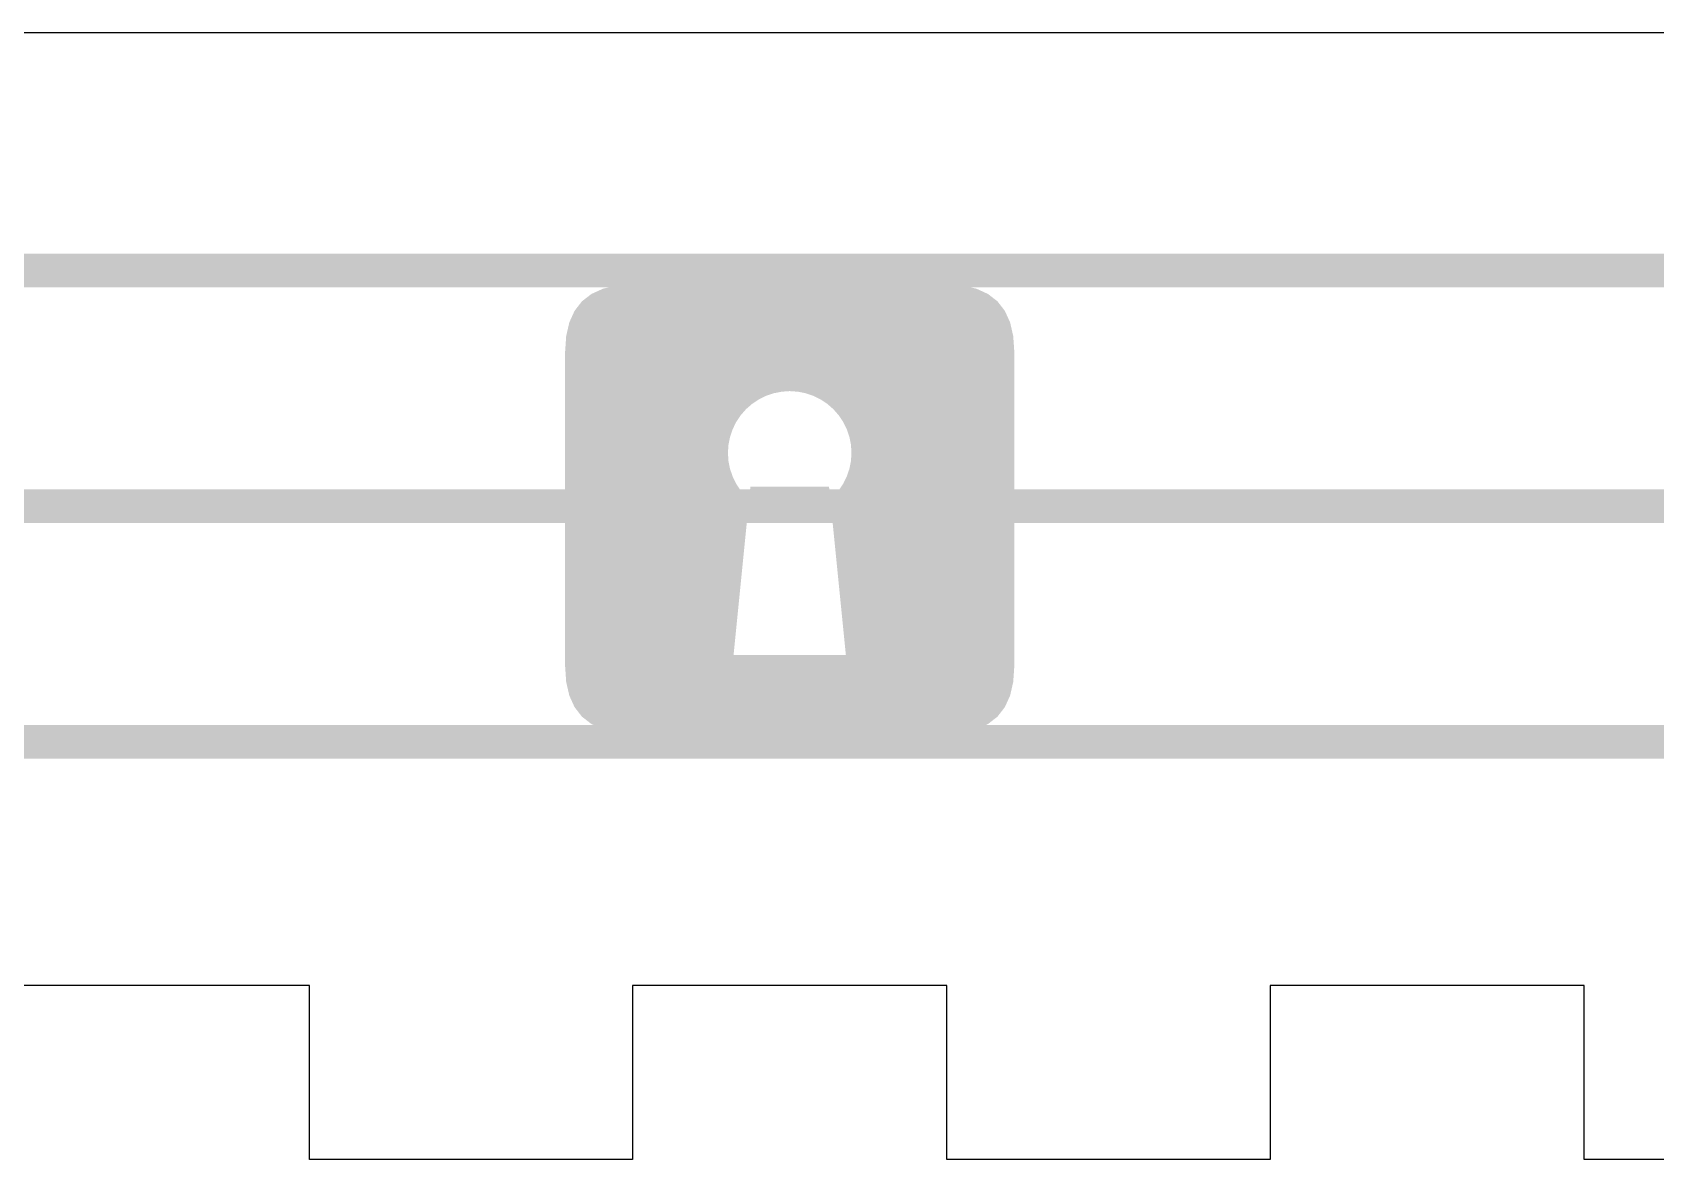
# Model space of a CAD drawing. Header units: millimetres. Extents: x 6 to 294, y 109 to 451.
# Drawn here: x 236.51 to 265.42, y 244.86 to 264.94 of the extents above; entities that cross this region are included whole.
import ezdxf

# ---------------------------------------------------------------- set-up
doc = ezdxf.new("R2010")
doc.units = ezdxf.units.MM
doc.layers.add('CUT', color=1, linetype='Continuous')
doc.layers.add('RASTER', color=7, linetype='Continuous')

msp = doc.modelspace()

# ---------------------------------------------------------------- hatches: boundary and pattern name
at = {"layer": 'RASTER'}
for points in [[(214.1, 261.001), (285.9, 261.001), (285.9, 260.401), (214.1, 260.401)], [(214.1, 256.801), (285.9, 256.801), (285.9, 256.201), (214.1, 256.201)], [(214.1, 252.601), (285.9, 252.601), (285.9, 252.001), (214.1, 252.001)]]:
    msp.add_hatch(color=7, dxfattribs=at).paths.add_polyline_path(points)
h = msp.add_hatch(color=7, dxfattribs=at)
h.paths.add_polyline_path([(246, 259.251), (246.019, 259.532), (246.075, 259.776), (246.169, 259.982), (246.3, 260.151), (246.469, 260.282), (246.675, 260.376), (246.919, 260.432), (247.2, 260.451), (252.8, 260.451), (253.081, 260.432), (253.325, 260.376), (253.531, 260.282), (253.7, 260.151), (253.831, 259.982), (253.925, 259.776), (253.981, 259.532), (254, 259.251), (254, 253.651), (253.981, 253.37), (253.925, 253.126), (253.831, 252.92), (253.7, 252.751), (253.531, 252.62), (253.325, 252.526), (253.081, 252.47), (252.8, 252.451), (247.2, 252.451), (246.919, 252.47), (246.675, 252.526), (246.469, 252.62), (246.3, 252.751), (246.169, 252.92), (246.075, 253.126), (246.019, 253.37), (246, 253.651)])
h.paths.add_polyline_path([(251.1, 257.451), (251.091, 257.307), (251.063, 257.166), (251.016, 257.03), (250.953, 256.901), (250.873, 256.781), (250.778, 256.673), (250.67, 256.578), (250.55, 256.498), (250.421, 256.435), (250.285, 256.388), (250.144, 256.36), (250, 256.351), (249.856, 256.36), (249.715, 256.388), (249.579, 256.435), (249.45, 256.498), (249.33, 256.578), (249.222, 256.673), (249.127, 256.781), (249.047, 256.901), (248.984, 257.03), (248.937, 257.166), (248.909, 257.307), (248.9, 257.451), (248.909, 257.594), (248.937, 257.735), (248.984, 257.872), (249.047, 258.001), (249.127, 258.12), (249.222, 258.229), (249.33, 258.323), (249.45, 258.403), (249.579, 258.467), (249.715, 258.513), (249.856, 258.541), (250, 258.551), (250.144, 258.541), (250.285, 258.513), (250.421, 258.467), (250.55, 258.403), (250.67, 258.323), (250.778, 258.229), (250.873, 258.12), (250.953, 258.001), (251.016, 257.872), (251.063, 257.735), (251.091, 257.594)], flags=0)
h.paths.add_polyline_path([(249.3, 256.851), (249, 253.851), (251, 253.851), (250.7, 256.851), (249.3, 256.851)], flags=0)

# ---------------------------------------------------------------- linework, layer by layer
at = {"layer": 'CUT'}
for points in [[(213.1, 264.941), (286.9, 264.941)], [(269.909, 244.861), (264.152, 244.861), (264.152, 247.961), (258.555, 247.961), (258.555, 244.861), (252.798, 244.861), (252.798, 247.961), (247.202, 247.961), (247.202, 244.861), (241.445, 244.861), (241.445, 247.961), (235.848, 247.961)]]:
    msp.add_lwpolyline(points, dxfattribs=at)

doc.saveas('drawing.dxf')
